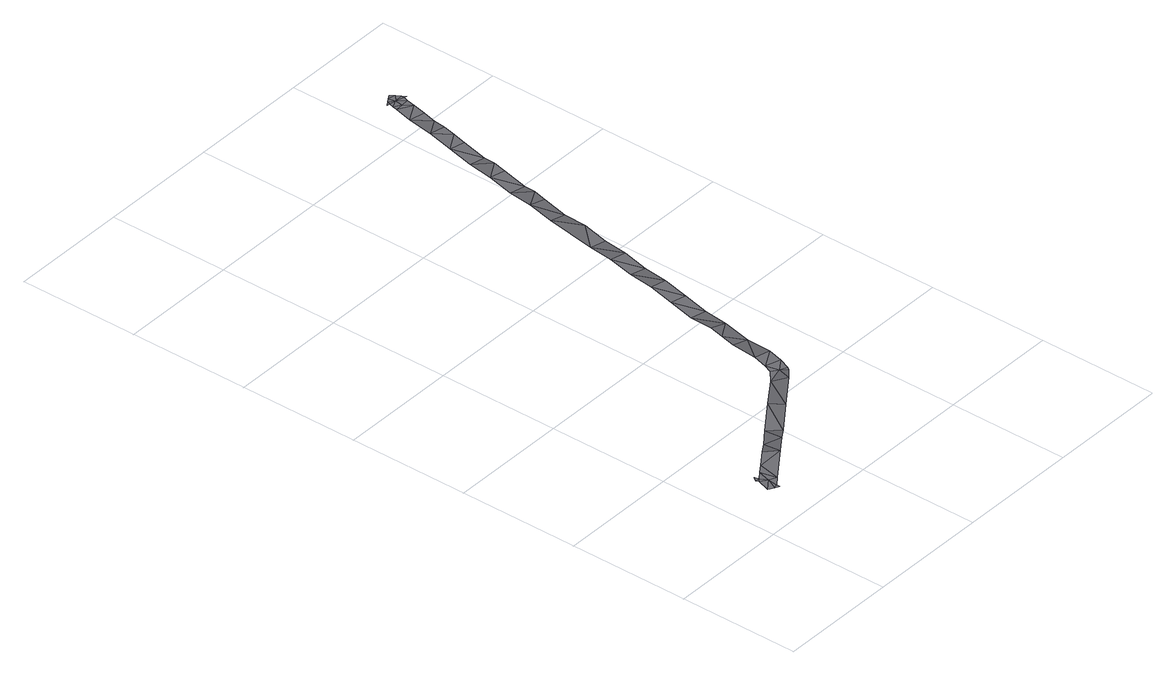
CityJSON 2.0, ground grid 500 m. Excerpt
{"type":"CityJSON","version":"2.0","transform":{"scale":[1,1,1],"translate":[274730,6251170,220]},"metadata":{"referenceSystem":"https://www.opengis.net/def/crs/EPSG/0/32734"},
"CityObjects":{
"road1":{"type":"Road","attributes":{"highway":"residential","name":"Woodlands Road","surface":"asphalt","lanes":1,"width":6.4,"oneway":"yes"},"geometry":[{"type":"MultiSurface","lod":"1","boundaries":[[[0,1,2]],[[3,2,4]],[[5,0,6]],[[7,8,9]],[[10,11,6]],[[12,13,14]],[[11,5,6]],[[15,16,17]],[[18,19,20]],[[21,22,19]],[[18,23,19]],[[19,24,21]],[[21,25,26]],[[21,24,25]],[[27,19,23]],[[28,29,30]],[[31,32,33]],[[25,34,26]],[[34,35,36]],[[37,38,39]],[[40,41,42]],[[43,44,45]],[[46,41,40]],[[38,47,48]],[[36,35,49]],[[13,12,20]],[[50,8,51]],[[52,53,35]],[[29,54,55]],[[56,57,58]],[[15,14,13]],[[7,51,8]],[[31,33,59]],[[52,60,53]],[[61,62,63]],[[59,29,55]],[[64,65,66]],[[57,67,68]],[[26,34,69]],[[28,30,70]],[[38,48,39]],[[71,72,42]],[[58,38,37]],[[62,73,63]],[[66,65,74]],[[64,33,75]],[[1,0,5]],[[3,7,0]],[[56,58,76]],[[41,43,42]],[[77,78,71]],[[79,40,42]],[[48,47,80]],[[65,64,75]],[[57,68,78]],[[42,43,45]],[[72,81,42]],[[81,82,79]],[[31,59,55]],[[47,66,80]],[[77,71,42]],[[0,2,3]],[[24,19,27]],[[19,22,20]],[[42,45,77]],[[42,81,79]],[[7,9,0]],[[61,70,30]],[[78,68,71]],[[68,72,71]],[[6,0,9]],[[67,57,56]],[[49,35,53]],[[34,36,69]],[[70,61,63]],[[51,16,50]],[[60,52,73]],[[16,51,17]],[[76,58,37]],[[15,17,14]],[[75,33,32]],[[80,66,74]],[[29,28,54]],[[73,62,60]],[[20,12,18]]]}]}
},
"vertices":[
[53,63,182],[7,30,182],[30,17,182],[49,22,182],[47,7,182],[25,83,182],[35,92,182],[85,49,182],[102,140,182],[68,115,182],[31,111,182],[20,95,182],[477,331,149],[436,380,154],[346,237,154],[302,284,154],[236,236,154],[281,190,180],[608,425,149],[643,497,129],[569,476,129],[631,550,129],[617,516,129],[664,472,129],[693,532,129],[709,595,129],[647,609,129],[673,484,129],[900,1408,75],[865,1536,59],[838,1422,75],[982,1749,36],[1009,1863,36],[947,1877,40],[737,717,105],[764,839,105],[688,793,113],[1132,2374,14],[1056,2332,14],[1118,2317,14],[1190,2690,6],[1159,2696,6],[1165,2669,6],[1143,2686,6],[1126,2675,6],[1137,2673,6],[1179,2709,3],[1029,2218,14],[1091,2204,14],[702,854,113],[169,188,182],[215,143,182],[792,953,90],[729,968,90],[928,1522,59],[955,1635,59],[1159,2488,6],[1110,2559,6],[1083,2445,14],[920,1763,40],[757,1081,90],[811,1309,75],[784,1195,90],[846,1181,90],[974,1991,25],[1036,1976,25],[1001,2104,25],[1173,2545,6],[1186,2602,6],[674,732,113],[873,1294,75],[1162,2636,6],[1195,2639,6],[819,1067,90],[1064,2090,25],[1023,1920,36],[1145,2431,14],[1133,2653,6],[1128,2634,6],[1201,2673,6],[1077,2147,25],[1200,2658,6],[1211,2656,6]
]}
